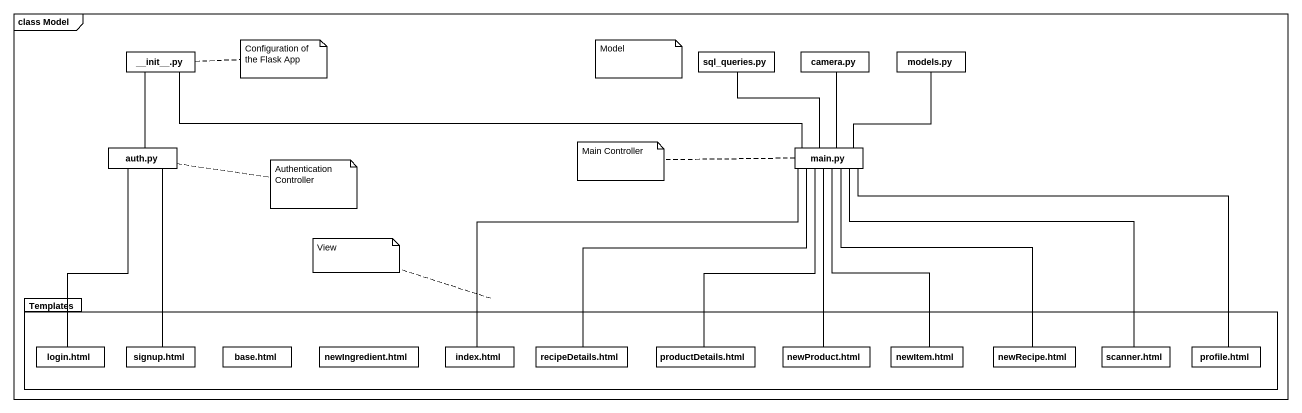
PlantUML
@startuml
mainframe class Model
hide circle
hide empty members
class "~__init~__.py" as init_py
class "sql_queries.py" as sql_queries_py
class "camera.py" as camera_py
class "models.py" as models_py
class "auth.py" as auth_py
class "main.py" as main_py
package Templates {
  class "login.html" as login_html
  class "signup.html" as signup_html
  class "base.html" as base_html
  class "newIngredient.html" as newIngredient_html
  class "index.html" as index_html
  class "recipeDetails.html" as recipeDetails_html
  class "productDetails.html" as productDetails_html
  class "newProduct.html" as newProduct_html
  class "newItem.html" as newItem_html
  class "newRecipe.html" as newRecipe_html
  class "scanner.html" as scanner_html
  class "profile.html" as profile_html
}
auth_py -up- init_py
main_py -left- init_py
main_py -up- sql_queries_py
main_py -up- camera_py
main_py -up- models_py
login_html -up- auth_py
signup_html -up- auth_py
index_html -right- main_py
recipeDetails_html -up- main_py
productDetails_html -up- main_py
newProduct_html -up- main_py
newItem_html -up- main_py
newRecipe_html -up- main_py
scanner_html -up- main_py
profile_html -left- main_py
note right of init_py : Configuration of the Flask App
note as N2
  Model
end note
note right of auth_py : Authentication Controller
note left of main_py : Main Controller
note left of Templates : View
@enduml
